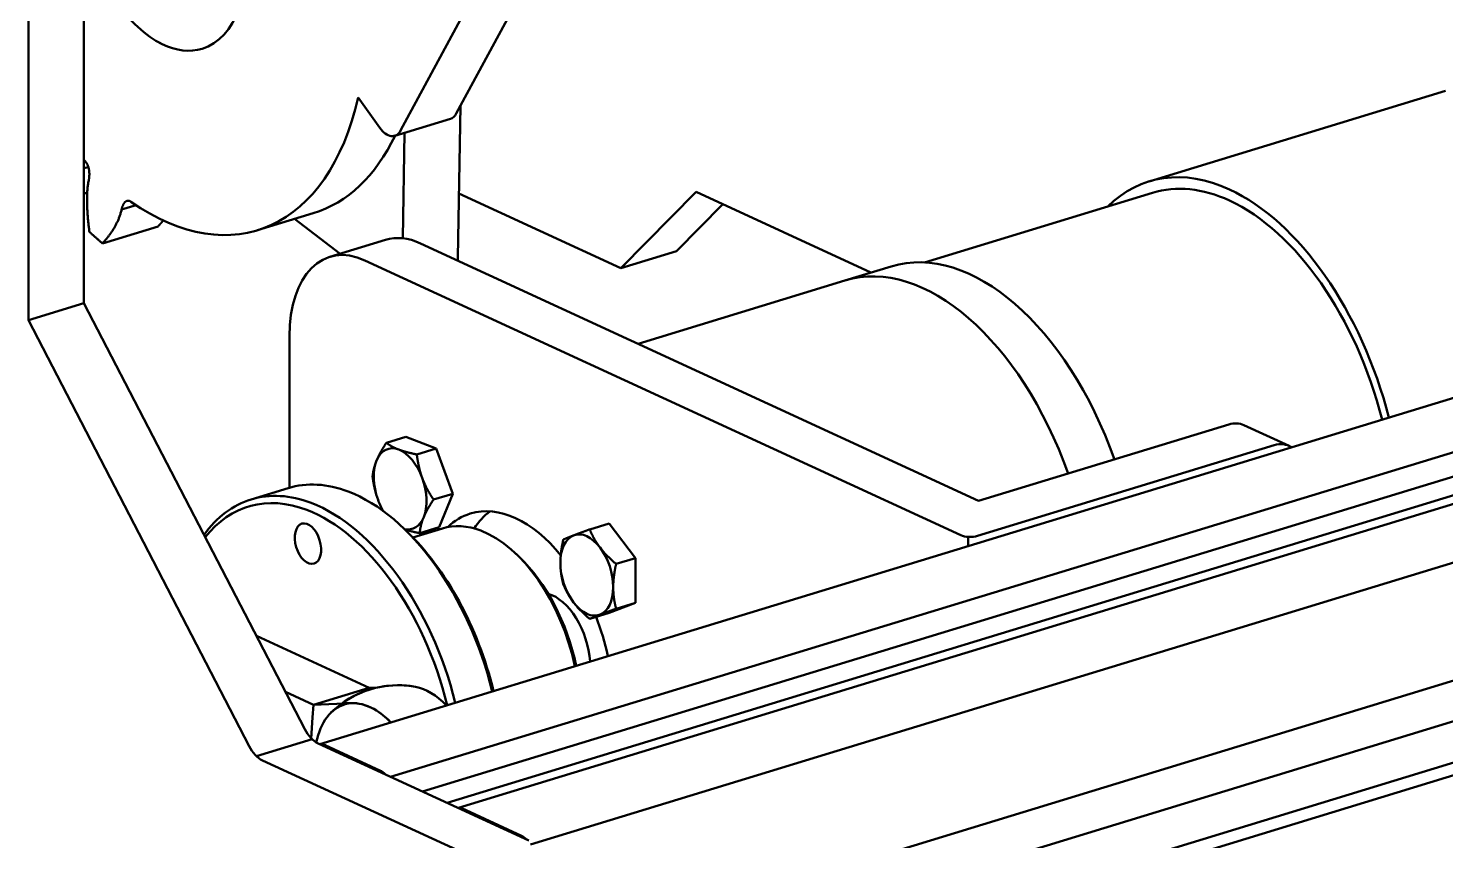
# Model space of a CAD drawing. Header units: inches. Extents: x -122986 to 27550, y -4965 to 6170.
# Drawn here: x 2835.4 to 2954, y 556.1 to 624.1 of the extents above; entities that cross this region are included whole.
import ezdxf

# ---------------------------------------------------------------- set-up
doc = ezdxf.new("R2010")
doc.units = ezdxf.units.IN
doc.header["$LTSCALE"] = 2
doc.header["$MEASUREMENT"] = 0
doc.layers.add('1 Đậm', color=7, linetype='Continuous', lineweight=50)

msp = doc.modelspace()

# ---------------------------------------------------------------- linework, layer by layer
at = {"layer": '1 Đậm', "lineweight": 50}
for p, q in [((2840.046, 601.112), (2840.046, 708.627)), ((2835.392, 599.69), (2835.392, 707.206)), ((2891.817, 655.192), (2871.198, 616.97)), ((2887.163, 653.771), (2866.545, 615.548)), ((2864.803, 615.779), (2862.983, 618.314)), ((2953.998, 618.887), (2929.178, 611.304)), ((2871.326, 604.917), (2871.546, 617.614)), ((2866.063, 615.12), (2870.717, 616.542)), ((2866.725, 606.537), (2866.878, 615.369)), ((2840.403, 612.503), (2840.046, 612.394)), ((2840.045, 610.271), (2840.325, 610.357)), ((2871.418, 610.279), (2884.972, 604.027)), ((2884.972, 604.027), (2891.284, 610.415)), ((2891.284, 610.415), (2905.905, 603.67)), ((2929.471, 610.348), (2910.393, 604.519)), ((2844.408, 609.306), (2843.189, 608.934)), ((2854.575, 607.213), (2859.229, 608.635)), ((2889.626, 605.449), (2893.516, 609.385)), ((2846.247, 607.537), (2841.593, 606.115)), ((2857.676, 608.16), (2861.479, 605.244)), ((2999.269, 606.824), (2859.778, 564.205)), ((2865.285, 606.407), (2860.631, 604.985)), ((2868.207, 606.112), (2914.917, 584.565)), ((2889.626, 605.449), (2884.972, 604.027)), ((2863.553, 604.69), (2913.419, 581.687)), ((3005.075, 604.052), (2865.705, 561.47)), ((2907.608, 604.191), (2903.73, 603.006)), ((2903.73, 603.006), (2886.411, 597.715)), ((3005.472, 602.134), (2868.365, 560.244)), ((3010.987, 601.524), (2871.378, 558.869)), ((2840.046, 601.112), (2835.392, 599.69)), ((2858.52, 565.463), (2840.046, 601.112)), ((2853.867, 564.041), (2835.392, 599.69)), ((3003.219, 599.866), (2870.427, 559.293)), ((2857.241, 585.664), (2857.241, 598.334)), ((3017.032, 598.46), (2877.423, 555.805)), ((2935.858, 590.963), (2914.917, 584.565)), ((2940.902, 589.16), (2937.115, 590.907)), ((2865.352, 589.418), (2866.971, 589.913)), ((2866.971, 589.913), (2869.518, 588.944)), ((2867.899, 588.45), (2869.518, 588.944)), ((2869.518, 588.944), (2870.914, 585.165)), ((2877.92, 546.078), (3017.189, 588.629)), ((2939.645, 589.216), (2914.826, 581.633)), ((2857.139, 585.634), (2854.037, 584.686)), ((2869.295, 584.67), (2870.914, 585.165)), ((2870.914, 585.165), (2869.762, 582.354)), ((3011.721, 583.562), (2877.921, 542.682)), ((2868.143, 581.859), (2869.762, 582.354)), ((2882.369, 582.179), (2883.988, 582.673)), ((2883.988, 582.673), (2886.198, 579.781)), ((2867.049, 582.031), (2866.762, 582.305)), ((2870.043, 582.257), (2867.578, 581.504)), ((3016.139, 581.449), (2877.92, 539.219)), ((2914.051, 581.553), (2914.051, 580.786)), ((2876.499, 579.849), (2876.211, 580.123)), ((3017.28, 580.733), (2877.671, 538.078)), ((2884.579, 579.286), (2886.198, 579.781)), ((2886.198, 579.781), (2886.198, 576.035)), ((2886.198, 576.035), (2883.988, 575.181)), ((2884.579, 575.541), (2886.198, 576.035)), ((2882.369, 574.687), (2883.988, 575.181)), ((2854.476, 573.267), (2863.909, 568.916)), ((2856.906, 568.578), (2859.256, 567.494)), ((2859.256, 567.494), (2863.909, 568.916)), ((2863.909, 568.916), (2864.585, 568.944)), ((2859.185, 566.445), (2859.256, 567.494)), ((2859.256, 567.494), (2862.485, 567.628)), ((2859.067, 564.688), (2859.185, 566.445)), ((2859.137, 564.619), (2854.484, 563.197)), ((2877.288, 556.127), (2859.636, 564.27)), ((2864.853, 561.984), (2860.245, 564.11)), ((2872.634, 554.705), (2854.983, 562.848)), ((2876.657, 556.539), (2871.67, 558.839))]:
    msp.add_line(p, q, dxfattribs=at)
for points in [[(2840.147, 612.986), (2840.168, 612.963), (2840.188, 612.938), (2840.209, 612.912), (2840.228, 612.885), (2840.247, 612.857), (2840.266, 612.828), (2840.284, 612.799), (2840.301, 612.768), (2840.317, 612.737), (2840.333, 612.705), (2840.348, 612.672), (2840.363, 612.639), (2840.376, 612.605), (2840.389, 612.571), (2840.401, 612.537), (2840.413, 612.502), (2840.423, 612.467), (2840.433, 612.432), (2840.442, 612.396), (2840.45, 612.361), (2840.458, 612.325), (2840.465, 612.29), (2840.471, 612.254), (2840.476, 612.219), (2840.481, 612.183), (2840.485, 612.148), (2840.489, 612.113), (2840.492, 612.078), (2840.494, 612.043), (2840.496, 612.008), (2840.497, 611.974), (2840.498, 611.94), (2840.498, 611.906), (2840.498, 611.872), (2840.497, 611.838), (2840.496, 611.805), (2840.494, 611.772), (2840.492, 611.739), (2840.49, 611.706), (2840.487, 611.673), (2840.484, 611.641), (2840.481, 611.609), (2840.477, 611.577), (2840.473, 611.546), (2840.469, 611.514), (2840.465, 611.483), (2840.46, 611.452), (2840.455, 611.422), (2840.449, 611.391), (2840.444, 611.361)], [(2840.444, 611.361), (2840.426, 611.287), (2840.411, 611.211), (2840.397, 611.133), (2840.385, 611.055), (2840.374, 610.976), (2840.364, 610.895), (2840.356, 610.815), (2840.347, 610.733), (2840.34, 610.651), (2840.334, 610.569), (2840.328, 610.486), (2840.323, 610.403), (2840.319, 610.319), (2840.315, 610.235), (2840.312, 610.15), (2840.31, 610.066), (2840.308, 609.981), (2840.307, 609.895), (2840.306, 609.81), (2840.306, 609.724), (2840.306, 609.638), (2840.307, 609.551), (2840.309, 609.465), (2840.311, 609.378), (2840.313, 609.291), (2840.316, 609.204), (2840.319, 609.116), (2840.323, 609.029), (2840.327, 608.941), (2840.332, 608.853), (2840.337, 608.765), (2840.342, 608.677), (2840.348, 608.589), (2840.355, 608.501), (2840.361, 608.412), (2840.369, 608.324), (2840.376, 608.235), (2840.384, 608.146), (2840.392, 608.057), (2840.401, 607.968), (2840.41, 607.879), (2840.42, 607.79), (2840.43, 607.701), (2840.44, 607.611), (2840.45, 607.522), (2840.461, 607.432), (2840.472, 607.343), (2840.484, 607.253), (2840.496, 607.164), (2840.508, 607.074)], [(2843.189, 608.934), (2843.196, 608.963), (2843.203, 608.992), (2843.211, 609.02), (2843.219, 609.049), (2843.227, 609.077), (2843.236, 609.104), (2843.244, 609.132), (2843.253, 609.159), (2843.263, 609.185), (2843.272, 609.212), (2843.282, 609.238), (2843.293, 609.264), (2843.303, 609.289), (2843.314, 609.314), (2843.326, 609.338), (2843.337, 609.362), (2843.349, 609.385), (2843.362, 609.408), (2843.375, 609.43), (2843.388, 609.452), (2843.402, 609.473), (2843.416, 609.493), (2843.431, 609.512), (2843.446, 609.531), (2843.461, 609.549), (2843.477, 609.566), (2843.494, 609.582), (2843.511, 609.597), (2843.528, 609.611), (2843.546, 609.624), (2843.565, 609.636), (2843.584, 609.647), (2843.603, 609.656), (2843.623, 609.664), (2843.643, 609.671), (2843.664, 609.677), (2843.685, 609.681), (2843.707, 609.683), (2843.728, 609.685), (2843.751, 609.684), (2843.773, 609.683), (2843.795, 609.679), (2843.818, 609.675), (2843.841, 609.668), (2843.864, 609.66), (2843.887, 609.651), (2843.91, 609.64), (2843.933, 609.628), (2843.956, 609.614), (2843.979, 609.599)], [(2841.593, 606.115), (2841.634, 606.158), (2841.674, 606.201), (2841.715, 606.245), (2841.755, 606.289), (2841.795, 606.334), (2841.834, 606.379), (2841.873, 606.425), (2841.912, 606.471), (2841.951, 606.517), (2841.99, 606.564), (2842.028, 606.612), (2842.066, 606.66), (2842.103, 606.709), (2842.14, 606.758), (2842.177, 606.807), (2842.214, 606.857), (2842.25, 606.908), (2842.286, 606.959), (2842.322, 607.011), (2842.357, 607.063), (2842.392, 607.116), (2842.427, 607.169), (2842.461, 607.223), (2842.495, 607.278), (2842.528, 607.333), (2842.561, 607.388), (2842.594, 607.444), (2842.627, 607.501), (2842.658, 607.558), (2842.69, 607.616), (2842.721, 607.675), (2842.751, 607.734), (2842.782, 607.794), (2842.811, 607.855), (2842.84, 607.916), (2842.869, 607.978), (2842.897, 608.04), (2842.924, 608.104), (2842.951, 608.168), (2842.977, 608.233), (2843.002, 608.298), (2843.027, 608.365), (2843.051, 608.432), (2843.074, 608.5), (2843.097, 608.569), (2843.118, 608.64), (2843.138, 608.711), (2843.157, 608.784), (2843.174, 608.858), (2843.189, 608.934)], [(2846.247, 607.537), (2846.255, 607.546), (2846.264, 607.555), (2846.272, 607.563), (2846.281, 607.572), (2846.289, 607.581), (2846.298, 607.59), (2846.306, 607.599), (2846.315, 607.608), (2846.323, 607.617), (2846.331, 607.626), (2846.34, 607.636), (2846.348, 607.645), (2846.357, 607.654), (2846.365, 607.663), (2846.373, 607.672), (2846.382, 607.681), (2846.39, 607.69), (2846.398, 607.7), (2846.407, 607.709), (2846.415, 607.718), (2846.423, 607.727), (2846.432, 607.737), (2846.44, 607.746), (2846.448, 607.755), (2846.456, 607.765), (2846.465, 607.774), (2846.473, 607.784), (2846.481, 607.793), (2846.489, 607.802), (2846.497, 607.812), (2846.506, 607.821), (2846.514, 607.831), (2846.522, 607.84), (2846.53, 607.85), (2846.538, 607.86), (2846.546, 607.869), (2846.555, 607.879), (2846.563, 607.888), (2846.571, 607.898), (2846.579, 607.908), (2846.587, 607.917), (2846.595, 607.927), (2846.603, 607.937), (2846.611, 607.947), (2846.619, 607.956), (2846.627, 607.966), (2846.635, 607.976), (2846.643, 607.986), (2846.651, 607.996), (2846.659, 608.006)], [(2840.508, 607.074), (2840.53, 607.054), (2840.551, 607.034), (2840.573, 607.014), (2840.594, 606.994), (2840.616, 606.974), (2840.637, 606.955), (2840.659, 606.935), (2840.681, 606.915), (2840.702, 606.895), (2840.724, 606.876), (2840.745, 606.856), (2840.767, 606.837), (2840.789, 606.817), (2840.81, 606.797), (2840.832, 606.778), (2840.853, 606.758), (2840.875, 606.739), (2840.897, 606.72), (2840.918, 606.7), (2840.94, 606.681), (2840.962, 606.661), (2840.983, 606.642), (2841.005, 606.623), (2841.027, 606.604), (2841.048, 606.584), (2841.07, 606.565), (2841.092, 606.546), (2841.114, 606.527), (2841.135, 606.508), (2841.157, 606.489), (2841.179, 606.47), (2841.201, 606.451), (2841.222, 606.432), (2841.244, 606.413), (2841.266, 606.394), (2841.288, 606.375), (2841.309, 606.357), (2841.331, 606.338), (2841.353, 606.319), (2841.375, 606.3), (2841.397, 606.282), (2841.418, 606.263), (2841.44, 606.244), (2841.462, 606.226), (2841.484, 606.207), (2841.506, 606.189), (2841.528, 606.17), (2841.549, 606.152), (2841.571, 606.133), (2841.593, 606.115)], [(2865.352, 589.418), (2865.332, 589.388), (2865.312, 589.358), (2865.292, 589.328), (2865.272, 589.297), (2865.253, 589.267), (2865.233, 589.237), (2865.214, 589.207), (2865.195, 589.177), (2865.176, 589.147), (2865.157, 589.117), (2865.138, 589.087), (2865.119, 589.057), (2865.101, 589.027), (2865.082, 588.997), (2865.064, 588.967), (2865.046, 588.937), (2865.028, 588.907), (2865.01, 588.877), (2864.992, 588.847), (2864.975, 588.817), (2864.958, 588.788), (2864.94, 588.758), (2864.923, 588.728), (2864.907, 588.698), (2864.89, 588.669), (2864.873, 588.639), (2864.857, 588.61), (2864.841, 588.58), (2864.825, 588.551), (2864.809, 588.521), (2864.794, 588.492), (2864.778, 588.462), (2864.763, 588.433), (2864.748, 588.403), (2864.733, 588.374), (2864.718, 588.345), (2864.704, 588.316), (2864.69, 588.286), (2864.676, 588.257), (2864.662, 588.228), (2864.648, 588.199), (2864.635, 588.17), (2864.621, 588.141), (2864.608, 588.112), (2864.595, 588.083), (2864.583, 588.054), (2864.57, 588.025), (2864.558, 587.996), (2864.546, 587.968), (2864.534, 587.939)], [(2866.383, 588.86), (2866.357, 588.87), (2866.332, 588.88), (2866.306, 588.89), (2866.281, 588.9), (2866.256, 588.91), (2866.231, 588.921), (2866.207, 588.931), (2866.182, 588.941), (2866.158, 588.952), (2866.135, 588.962), (2866.111, 588.973), (2866.088, 588.983), (2866.065, 588.994), (2866.042, 589.004), (2866.019, 589.015), (2865.997, 589.026), (2865.974, 589.037), (2865.952, 589.048), (2865.931, 589.058), (2865.909, 589.069), (2865.888, 589.08), (2865.867, 589.092), (2865.846, 589.103), (2865.825, 589.114), (2865.805, 589.125), (2865.784, 589.136), (2865.764, 589.148), (2865.744, 589.159), (2865.725, 589.17), (2865.705, 589.182), (2865.686, 589.193), (2865.667, 589.205), (2865.648, 589.216), (2865.629, 589.228), (2865.611, 589.239), (2865.592, 589.251), (2865.574, 589.263), (2865.556, 589.275), (2865.538, 589.286), (2865.52, 589.298), (2865.503, 589.31), (2865.486, 589.322), (2865.468, 589.334), (2865.451, 589.346), (2865.434, 589.358), (2865.418, 589.37), (2865.401, 589.382), (2865.385, 589.394), (2865.368, 589.406), (2865.352, 589.418)], [(2867.899, 588.45), (2867.866, 588.457), (2867.832, 588.463), (2867.798, 588.47), (2867.765, 588.477), (2867.731, 588.484), (2867.698, 588.491), (2867.665, 588.498), (2867.632, 588.506), (2867.599, 588.513), (2867.566, 588.52), (2867.534, 588.527), (2867.501, 588.535), (2867.469, 588.542), (2867.437, 588.55), (2867.405, 588.557), (2867.373, 588.565), (2867.341, 588.572), (2867.309, 588.58), (2867.278, 588.588), (2867.246, 588.595), (2867.215, 588.603), (2867.184, 588.611), (2867.153, 588.619), (2867.122, 588.627), (2867.092, 588.635), (2867.061, 588.644), (2867.031, 588.652), (2867.001, 588.66), (2866.971, 588.668), (2866.941, 588.677), (2866.912, 588.685), (2866.882, 588.694), (2866.853, 588.702), (2866.824, 588.711), (2866.795, 588.72), (2866.766, 588.729), (2866.738, 588.738), (2866.709, 588.747), (2866.681, 588.756), (2866.653, 588.765), (2866.625, 588.774), (2866.598, 588.783), (2866.57, 588.793), (2866.543, 588.802), (2866.516, 588.811), (2866.489, 588.821), (2866.462, 588.831), (2866.436, 588.84), (2866.409, 588.85), (2866.383, 588.86)], [(2868.355, 586.486), (2868.34, 586.524), (2868.327, 586.563), (2868.313, 586.601), (2868.3, 586.64), (2868.286, 586.679), (2868.273, 586.718), (2868.261, 586.756), (2868.248, 586.795), (2868.236, 586.835), (2868.223, 586.874), (2868.211, 586.913), (2868.2, 586.952), (2868.188, 586.992), (2868.177, 587.031), (2868.166, 587.071), (2868.155, 587.11), (2868.144, 587.15), (2868.134, 587.189), (2868.123, 587.228), (2868.113, 587.268), (2868.104, 587.307), (2868.094, 587.347), (2868.085, 587.386), (2868.075, 587.426), (2868.066, 587.465), (2868.058, 587.505), (2868.049, 587.544), (2868.041, 587.583), (2868.032, 587.623), (2868.024, 587.662), (2868.017, 587.702), (2868.009, 587.741), (2868.001, 587.78), (2867.994, 587.82), (2867.987, 587.859), (2867.98, 587.899), (2867.973, 587.938), (2867.967, 587.977), (2867.96, 588.017), (2867.954, 588.056), (2867.948, 588.096), (2867.942, 588.135), (2867.936, 588.174), (2867.93, 588.214), (2867.925, 588.253), (2867.919, 588.292), (2867.914, 588.332), (2867.909, 588.371), (2867.904, 588.41), (2867.899, 588.45)], [(2864.534, 587.939), (2864.522, 587.91), (2864.511, 587.882), (2864.499, 587.853), (2864.488, 587.825), (2864.478, 587.796), (2864.467, 587.768), (2864.457, 587.74), (2864.447, 587.712), (2864.437, 587.684), (2864.427, 587.656), (2864.418, 587.628), (2864.409, 587.6), (2864.4, 587.573), (2864.391, 587.545), (2864.382, 587.518), (2864.374, 587.49), (2864.366, 587.463), (2864.358, 587.436), (2864.35, 587.409), (2864.343, 587.382), (2864.335, 587.355), (2864.328, 587.328), (2864.321, 587.301), (2864.314, 587.275), (2864.308, 587.248), (2864.302, 587.222), (2864.295, 587.195), (2864.289, 587.169), (2864.284, 587.143), (2864.278, 587.116), (2864.273, 587.09), (2864.267, 587.064), (2864.262, 587.038), (2864.257, 587.012), (2864.253, 586.987), (2864.248, 586.961), (2864.244, 586.935), (2864.239, 586.91), (2864.235, 586.884), (2864.231, 586.859), (2864.228, 586.833), (2864.224, 586.808), (2864.221, 586.783), (2864.217, 586.758), (2864.214, 586.732), (2864.211, 586.707), (2864.208, 586.682), (2864.205, 586.657), (2864.203, 586.632), (2864.2, 586.608)], [(2864.655, 584.644), (2864.641, 584.682), (2864.628, 584.721), (2864.614, 584.759), (2864.601, 584.798), (2864.587, 584.837), (2864.574, 584.875), (2864.561, 584.914), (2864.549, 584.953), (2864.537, 584.992), (2864.524, 585.031), (2864.512, 585.071), (2864.501, 585.11), (2864.489, 585.149), (2864.478, 585.189), (2864.467, 585.228), (2864.456, 585.268), (2864.445, 585.307), (2864.435, 585.347), (2864.424, 585.386), (2864.414, 585.426), (2864.404, 585.465), (2864.395, 585.505), (2864.385, 585.544), (2864.376, 585.583), (2864.367, 585.623), (2864.359, 585.662), (2864.35, 585.702), (2864.342, 585.741), (2864.333, 585.781), (2864.325, 585.82), (2864.317, 585.859), (2864.31, 585.899), (2864.302, 585.938), (2864.295, 585.978), (2864.288, 586.017), (2864.281, 586.056), (2864.274, 586.096), (2864.268, 586.135), (2864.261, 586.175), (2864.255, 586.214), (2864.249, 586.253), (2864.243, 586.293), (2864.237, 586.332), (2864.231, 586.371), (2864.226, 586.411), (2864.22, 586.45), (2864.215, 586.49), (2864.21, 586.529), (2864.205, 586.568), (2864.2, 586.608)], [(2869.295, 584.67), (2869.272, 584.704), (2869.25, 584.739), (2869.228, 584.773), (2869.206, 584.808), (2869.184, 584.842), (2869.162, 584.877), (2869.14, 584.912), (2869.118, 584.947), (2869.097, 584.982), (2869.075, 585.017), (2869.054, 585.052), (2869.033, 585.087), (2869.012, 585.123), (2868.991, 585.158), (2868.97, 585.194), (2868.949, 585.23), (2868.929, 585.265), (2868.908, 585.301), (2868.888, 585.337), (2868.868, 585.373), (2868.849, 585.409), (2868.829, 585.445), (2868.809, 585.481), (2868.79, 585.517), (2868.771, 585.554), (2868.752, 585.59), (2868.733, 585.626), (2868.715, 585.663), (2868.696, 585.7), (2868.678, 585.736), (2868.66, 585.773), (2868.642, 585.81), (2868.624, 585.847), (2868.607, 585.884), (2868.59, 585.921), (2868.573, 585.958), (2868.556, 585.995), (2868.539, 586.032), (2868.523, 586.07), (2868.506, 586.107), (2868.49, 586.144), (2868.474, 586.182), (2868.459, 586.22), (2868.443, 586.258), (2868.428, 586.295), (2868.413, 586.333), (2868.398, 586.371), (2868.383, 586.409), (2868.369, 586.448), (2868.355, 586.486)], [(2864.655, 584.644), (2864.663, 584.624), (2864.67, 584.605), (2864.677, 584.586), (2864.685, 584.566), (2864.692, 584.547), (2864.699, 584.528), (2864.707, 584.508), (2864.715, 584.489), (2864.722, 584.47), (2864.73, 584.451), (2864.738, 584.431), (2864.745, 584.412), (2864.753, 584.393), (2864.761, 584.374), (2864.769, 584.355), (2864.777, 584.336), (2864.785, 584.317), (2864.793, 584.298), (2864.801, 584.279), (2864.809, 584.26), (2864.818, 584.241), (2864.826, 584.222), (2864.834, 584.203), (2864.843, 584.184), (2864.851, 584.165), (2864.86, 584.146), (2864.868, 584.127), (2864.877, 584.109), (2864.885, 584.09), (2864.894, 584.071), (2864.903, 584.052), (2864.912, 584.033), (2864.92, 584.015), (2864.929, 583.996), (2864.938, 583.977), (2864.947, 583.959), (2864.956, 583.94), (2864.965, 583.921), (2864.975, 583.903), (2864.984, 583.884), (2864.993, 583.866), (2865.002, 583.847), (2865.012, 583.829), (2865.021, 583.81), (2865.03, 583.792), (2865.04, 583.773), (2865.049, 583.755), (2865.059, 583.736), (2865.069, 583.718), (2865.078, 583.699)], [(2868.476, 583.191), (2868.488, 583.219), (2868.5, 583.248), (2868.512, 583.277), (2868.525, 583.306), (2868.538, 583.335), (2868.551, 583.364), (2868.564, 583.393), (2868.577, 583.422), (2868.591, 583.451), (2868.604, 583.48), (2868.618, 583.51), (2868.632, 583.539), (2868.647, 583.568), (2868.661, 583.597), (2868.676, 583.627), (2868.691, 583.656), (2868.706, 583.685), (2868.721, 583.715), (2868.737, 583.744), (2868.752, 583.774), (2868.768, 583.803), (2868.784, 583.833), (2868.8, 583.862), (2868.816, 583.892), (2868.833, 583.922), (2868.85, 583.951), (2868.866, 583.981), (2868.883, 584.011), (2868.901, 584.04), (2868.918, 584.07), (2868.935, 584.1), (2868.953, 584.13), (2868.971, 584.159), (2868.989, 584.189), (2869.007, 584.219), (2869.025, 584.249), (2869.043, 584.279), (2869.062, 584.309), (2869.081, 584.339), (2869.099, 584.369), (2869.118, 584.399), (2869.137, 584.429), (2869.157, 584.459), (2869.176, 584.489), (2869.195, 584.519), (2869.215, 584.55), (2869.235, 584.58), (2869.255, 584.61), (2869.275, 584.64), (2869.295, 584.67)], [(2868.143, 581.859), (2868.145, 581.884), (2868.148, 581.909), (2868.151, 581.934), (2868.154, 581.959), (2868.157, 581.984), (2868.16, 582.01), (2868.163, 582.035), (2868.167, 582.06), (2868.17, 582.086), (2868.174, 582.111), (2868.178, 582.137), (2868.182, 582.162), (2868.186, 582.188), (2868.191, 582.213), (2868.195, 582.239), (2868.2, 582.265), (2868.205, 582.291), (2868.21, 582.317), (2868.215, 582.343), (2868.221, 582.369), (2868.226, 582.395), (2868.232, 582.422), (2868.238, 582.448), (2868.244, 582.474), (2868.251, 582.501), (2868.257, 582.527), (2868.264, 582.554), (2868.271, 582.581), (2868.278, 582.608), (2868.285, 582.634), (2868.293, 582.661), (2868.3, 582.688), (2868.308, 582.716), (2868.317, 582.743), (2868.325, 582.77), (2868.333, 582.798), (2868.342, 582.825), (2868.351, 582.853), (2868.36, 582.88), (2868.37, 582.908), (2868.379, 582.936), (2868.389, 582.964), (2868.399, 582.992), (2868.41, 583.02), (2868.42, 583.048), (2868.431, 583.077), (2868.442, 583.105), (2868.453, 583.133), (2868.465, 583.162), (2868.476, 583.191)], [(2866.893, 582.176), (2866.915, 582.168), (2866.938, 582.161), (2866.961, 582.154), (2866.984, 582.146), (2867.007, 582.139), (2867.03, 582.132), (2867.053, 582.125), (2867.076, 582.118), (2867.1, 582.111), (2867.123, 582.104), (2867.147, 582.097), (2867.17, 582.09), (2867.194, 582.084), (2867.218, 582.077), (2867.242, 582.07), (2867.266, 582.064), (2867.291, 582.057), (2867.315, 582.05), (2867.34, 582.044), (2867.364, 582.037), (2867.389, 582.031), (2867.414, 582.024), (2867.438, 582.018), (2867.463, 582.012), (2867.488, 582.005), (2867.514, 581.999), (2867.539, 581.993), (2867.564, 581.987), (2867.59, 581.981), (2867.615, 581.974), (2867.641, 581.968), (2867.666, 581.962), (2867.692, 581.956), (2867.718, 581.95), (2867.744, 581.944), (2867.77, 581.939), (2867.796, 581.933), (2867.822, 581.927), (2867.849, 581.921), (2867.875, 581.915), (2867.901, 581.91), (2867.928, 581.904), (2867.955, 581.898), (2867.981, 581.893), (2868.008, 581.887), (2868.035, 581.881), (2868.062, 581.876), (2868.089, 581.87), (2868.116, 581.865), (2868.143, 581.859)], [(2879.918, 579.378), (2879.918, 579.416), (2879.918, 579.454), (2879.919, 579.492), (2879.919, 579.53), (2879.92, 579.569), (2879.921, 579.607), (2879.923, 579.646), (2879.924, 579.684), (2879.926, 579.723), (2879.928, 579.762), (2879.931, 579.801), (2879.933, 579.84), (2879.936, 579.879), (2879.939, 579.918), (2879.942, 579.957), (2879.945, 579.996), (2879.949, 580.035), (2879.952, 580.075), (2879.956, 580.114), (2879.96, 580.153), (2879.965, 580.192), (2879.969, 580.231), (2879.974, 580.27), (2879.978, 580.309), (2879.983, 580.348), (2879.989, 580.387), (2879.994, 580.426), (2880, 580.466), (2880.005, 580.505), (2880.011, 580.544), (2880.017, 580.583), (2880.023, 580.622), (2880.03, 580.661), (2880.036, 580.7), (2880.043, 580.739), (2880.05, 580.778), (2880.057, 580.817), (2880.064, 580.856), (2880.071, 580.895), (2880.079, 580.934), (2880.086, 580.973), (2880.094, 581.012), (2880.102, 581.051), (2880.11, 581.091), (2880.118, 581.13), (2880.126, 581.169), (2880.134, 581.208), (2880.143, 581.247), (2880.151, 581.286), (2880.16, 581.325)], [(2881.022, 581.678), (2881, 581.669), (2880.978, 581.66), (2880.956, 581.652), (2880.934, 581.643), (2880.912, 581.635), (2880.891, 581.626), (2880.87, 581.618), (2880.849, 581.61), (2880.828, 581.602), (2880.808, 581.594), (2880.788, 581.586), (2880.768, 581.578), (2880.748, 581.57), (2880.729, 581.562), (2880.709, 581.555), (2880.69, 581.547), (2880.672, 581.54), (2880.653, 581.532), (2880.635, 581.525), (2880.617, 581.517), (2880.599, 581.51), (2880.581, 581.503), (2880.563, 581.496), (2880.546, 581.489), (2880.529, 581.482), (2880.512, 581.475), (2880.495, 581.468), (2880.479, 581.461), (2880.463, 581.454), (2880.446, 581.447), (2880.43, 581.441), (2880.415, 581.434), (2880.399, 581.428), (2880.384, 581.421), (2880.369, 581.415), (2880.354, 581.408), (2880.339, 581.402), (2880.324, 581.396), (2880.309, 581.39), (2880.295, 581.384), (2880.281, 581.377), (2880.267, 581.371), (2880.253, 581.365), (2880.239, 581.359), (2880.226, 581.354), (2880.212, 581.348), (2880.199, 581.342), (2880.186, 581.336), (2880.173, 581.33), (2880.16, 581.325)], [(2882.369, 582.179), (2882.339, 582.167), (2882.308, 582.156), (2882.278, 582.145), (2882.248, 582.134), (2882.218, 582.123), (2882.188, 582.113), (2882.158, 582.102), (2882.129, 582.091), (2882.099, 582.08), (2882.07, 582.069), (2882.04, 582.059), (2882.011, 582.048), (2881.982, 582.037), (2881.953, 582.027), (2881.925, 582.016), (2881.896, 582.006), (2881.868, 581.995), (2881.839, 581.985), (2881.811, 581.974), (2881.783, 581.964), (2881.755, 581.954), (2881.728, 581.944), (2881.7, 581.933), (2881.673, 581.923), (2881.646, 581.913), (2881.618, 581.903), (2881.592, 581.893), (2881.565, 581.883), (2881.538, 581.873), (2881.512, 581.863), (2881.486, 581.854), (2881.46, 581.844), (2881.434, 581.834), (2881.408, 581.824), (2881.383, 581.815), (2881.357, 581.805), (2881.332, 581.796), (2881.307, 581.786), (2881.282, 581.777), (2881.258, 581.768), (2881.233, 581.758), (2881.209, 581.749), (2881.185, 581.74), (2881.161, 581.731), (2881.138, 581.722), (2881.114, 581.713), (2881.091, 581.704), (2881.068, 581.695), (2881.045, 581.686), (2881.022, 581.678)], [(2883.231, 580.658), (2883.209, 580.688), (2883.187, 580.718), (2883.165, 580.747), (2883.143, 580.777), (2883.122, 580.807), (2883.1, 580.837), (2883.079, 580.867), (2883.058, 580.896), (2883.038, 580.926), (2883.017, 580.956), (2882.997, 580.986), (2882.977, 581.016), (2882.957, 581.047), (2882.938, 581.077), (2882.919, 581.107), (2882.9, 581.137), (2882.881, 581.167), (2882.862, 581.197), (2882.844, 581.228), (2882.826, 581.258), (2882.808, 581.288), (2882.79, 581.319), (2882.773, 581.349), (2882.755, 581.379), (2882.738, 581.41), (2882.721, 581.44), (2882.705, 581.471), (2882.688, 581.501), (2882.672, 581.532), (2882.656, 581.562), (2882.64, 581.593), (2882.624, 581.624), (2882.608, 581.654), (2882.593, 581.685), (2882.578, 581.715), (2882.563, 581.746), (2882.548, 581.777), (2882.533, 581.808), (2882.519, 581.838), (2882.504, 581.869), (2882.49, 581.9), (2882.476, 581.931), (2882.462, 581.962), (2882.449, 581.993), (2882.435, 582.024), (2882.422, 582.055), (2882.408, 582.086), (2882.395, 582.116), (2882.382, 582.147), (2882.369, 582.179)], [(2884.579, 579.286), (2884.548, 579.312), (2884.518, 579.338), (2884.487, 579.364), (2884.457, 579.39), (2884.427, 579.416), (2884.397, 579.442), (2884.367, 579.468), (2884.338, 579.494), (2884.308, 579.52), (2884.279, 579.546), (2884.25, 579.572), (2884.22, 579.599), (2884.191, 579.625), (2884.163, 579.652), (2884.134, 579.678), (2884.105, 579.705), (2884.077, 579.732), (2884.049, 579.758), (2884.02, 579.785), (2883.992, 579.812), (2883.965, 579.839), (2883.937, 579.866), (2883.909, 579.893), (2883.882, 579.921), (2883.855, 579.948), (2883.828, 579.975), (2883.801, 580.003), (2883.774, 580.03), (2883.748, 580.058), (2883.721, 580.086), (2883.695, 580.113), (2883.669, 580.141), (2883.643, 580.169), (2883.617, 580.197), (2883.592, 580.225), (2883.567, 580.254), (2883.541, 580.282), (2883.516, 580.31), (2883.492, 580.339), (2883.467, 580.367), (2883.443, 580.396), (2883.418, 580.425), (2883.394, 580.454), (2883.371, 580.483), (2883.347, 580.512), (2883.323, 580.541), (2883.3, 580.57), (2883.277, 580.599), (2883.254, 580.629), (2883.231, 580.658)], [(2879.918, 579.378), (2879.918, 579.34), (2879.918, 579.302), (2879.919, 579.264), (2879.919, 579.226), (2879.92, 579.189), (2879.921, 579.151), (2879.923, 579.114), (2879.924, 579.077), (2879.926, 579.039), (2879.928, 579.002), (2879.93, 578.965), (2879.933, 578.928), (2879.936, 578.891), (2879.938, 578.854), (2879.941, 578.817), (2879.945, 578.781), (2879.948, 578.744), (2879.952, 578.708), (2879.956, 578.671), (2879.96, 578.635), (2879.964, 578.598), (2879.968, 578.562), (2879.973, 578.526), (2879.978, 578.49), (2879.983, 578.454), (2879.988, 578.418), (2879.993, 578.382), (2879.999, 578.346), (2880.004, 578.311), (2880.01, 578.275), (2880.016, 578.239), (2880.022, 578.204), (2880.029, 578.168), (2880.035, 578.133), (2880.042, 578.098), (2880.049, 578.062), (2880.056, 578.027), (2880.063, 577.992), (2880.07, 577.957), (2880.078, 577.922), (2880.086, 577.887), (2880.093, 577.853), (2880.101, 577.818), (2880.109, 577.784), (2880.117, 577.749), (2880.126, 577.715), (2880.134, 577.681), (2880.143, 577.647), (2880.151, 577.613), (2880.16, 577.579)], [(2884.336, 577.339), (2884.336, 577.378), (2884.337, 577.416), (2884.337, 577.454), (2884.338, 577.492), (2884.339, 577.531), (2884.34, 577.569), (2884.341, 577.608), (2884.343, 577.646), (2884.345, 577.685), (2884.347, 577.724), (2884.349, 577.763), (2884.352, 577.802), (2884.354, 577.841), (2884.357, 577.88), (2884.36, 577.919), (2884.364, 577.958), (2884.367, 577.997), (2884.371, 578.036), (2884.375, 578.075), (2884.379, 578.115), (2884.383, 578.154), (2884.388, 578.193), (2884.392, 578.232), (2884.397, 578.271), (2884.402, 578.31), (2884.407, 578.349), (2884.413, 578.388), (2884.418, 578.427), (2884.424, 578.466), (2884.43, 578.505), (2884.436, 578.545), (2884.442, 578.584), (2884.448, 578.623), (2884.455, 578.662), (2884.461, 578.701), (2884.468, 578.74), (2884.475, 578.779), (2884.482, 578.818), (2884.49, 578.857), (2884.497, 578.896), (2884.505, 578.935), (2884.512, 578.974), (2884.52, 579.013), (2884.528, 579.052), (2884.536, 579.091), (2884.544, 579.13), (2884.553, 579.169), (2884.561, 579.208), (2884.57, 579.247), (2884.579, 579.286)], [(2880.16, 577.579), (2880.173, 577.548), (2880.186, 577.517), (2880.199, 577.486), (2880.212, 577.455), (2880.226, 577.424), (2880.239, 577.393), (2880.253, 577.362), (2880.267, 577.331), (2880.281, 577.3), (2880.295, 577.269), (2880.31, 577.238), (2880.324, 577.207), (2880.339, 577.177), (2880.354, 577.146), (2880.369, 577.115), (2880.384, 577.084), (2880.4, 577.054), (2880.415, 577.023), (2880.431, 576.992), (2880.447, 576.962), (2880.463, 576.931), (2880.479, 576.901), (2880.496, 576.87), (2880.513, 576.84), (2880.53, 576.809), (2880.547, 576.779), (2880.564, 576.748), (2880.581, 576.718), (2880.599, 576.688), (2880.617, 576.657), (2880.635, 576.627), (2880.654, 576.597), (2880.672, 576.567), (2880.691, 576.536), (2880.71, 576.506), (2880.729, 576.476), (2880.749, 576.446), (2880.768, 576.416), (2880.788, 576.386), (2880.808, 576.356), (2880.829, 576.326), (2880.849, 576.296), (2880.87, 576.267), (2880.891, 576.237), (2880.912, 576.207), (2880.934, 576.177), (2880.956, 576.148), (2880.978, 576.118), (2881, 576.088), (2881.022, 576.059)], [(2884.579, 575.541), (2884.57, 575.575), (2884.561, 575.609), (2884.553, 575.643), (2884.544, 575.677), (2884.536, 575.711), (2884.528, 575.745), (2884.52, 575.78), (2884.512, 575.814), (2884.504, 575.849), (2884.496, 575.884), (2884.489, 575.919), (2884.482, 575.954), (2884.474, 575.989), (2884.467, 576.024), (2884.461, 576.059), (2884.454, 576.095), (2884.447, 576.13), (2884.441, 576.166), (2884.435, 576.201), (2884.429, 576.237), (2884.423, 576.272), (2884.417, 576.308), (2884.412, 576.344), (2884.406, 576.38), (2884.401, 576.416), (2884.396, 576.452), (2884.391, 576.488), (2884.387, 576.524), (2884.382, 576.56), (2884.378, 576.596), (2884.374, 576.633), (2884.37, 576.669), (2884.367, 576.706), (2884.363, 576.742), (2884.36, 576.779), (2884.357, 576.816), (2884.354, 576.853), (2884.351, 576.89), (2884.349, 576.927), (2884.347, 576.964), (2884.345, 577.001), (2884.343, 577.038), (2884.341, 577.076), (2884.34, 577.113), (2884.339, 577.151), (2884.338, 577.188), (2884.337, 577.226), (2884.337, 577.264), (2884.336, 577.302), (2884.336, 577.339)], [(2881.022, 576.059), (2881.045, 576.029), (2881.068, 576), (2881.091, 575.971), (2881.114, 575.941), (2881.138, 575.912), (2881.161, 575.883), (2881.185, 575.854), (2881.209, 575.825), (2881.234, 575.796), (2881.258, 575.767), (2881.283, 575.739), (2881.308, 575.71), (2881.333, 575.682), (2881.358, 575.653), (2881.383, 575.625), (2881.409, 575.597), (2881.434, 575.569), (2881.46, 575.541), (2881.486, 575.513), (2881.513, 575.485), (2881.539, 575.457), (2881.566, 575.43), (2881.592, 575.402), (2881.619, 575.375), (2881.646, 575.347), (2881.674, 575.32), (2881.701, 575.293), (2881.728, 575.266), (2881.756, 575.239), (2881.784, 575.212), (2881.812, 575.185), (2881.84, 575.158), (2881.868, 575.131), (2881.897, 575.105), (2881.925, 575.078), (2881.954, 575.051), (2881.983, 575.025), (2882.012, 574.998), (2882.041, 574.972), (2882.07, 574.946), (2882.1, 574.92), (2882.129, 574.894), (2882.159, 574.868), (2882.188, 574.842), (2882.218, 574.816), (2882.248, 574.79), (2882.278, 574.764), (2882.309, 574.738), (2882.339, 574.712), (2882.369, 574.687)], [(2883.231, 575.04), (2883.254, 575.048), (2883.277, 575.057), (2883.3, 575.066), (2883.323, 575.075), (2883.347, 575.084), (2883.371, 575.093), (2883.395, 575.102), (2883.419, 575.111), (2883.443, 575.121), (2883.467, 575.13), (2883.492, 575.139), (2883.517, 575.149), (2883.542, 575.158), (2883.567, 575.168), (2883.592, 575.177), (2883.618, 575.187), (2883.644, 575.196), (2883.67, 575.206), (2883.696, 575.216), (2883.722, 575.226), (2883.748, 575.236), (2883.775, 575.246), (2883.802, 575.255), (2883.829, 575.265), (2883.856, 575.276), (2883.883, 575.286), (2883.91, 575.296), (2883.938, 575.306), (2883.965, 575.316), (2883.993, 575.327), (2884.021, 575.337), (2884.049, 575.347), (2884.078, 575.358), (2884.106, 575.368), (2884.135, 575.379), (2884.163, 575.389), (2884.192, 575.4), (2884.221, 575.41), (2884.25, 575.421), (2884.279, 575.432), (2884.309, 575.442), (2884.338, 575.453), (2884.368, 575.464), (2884.398, 575.475), (2884.428, 575.486), (2884.458, 575.497), (2884.488, 575.508), (2884.518, 575.519), (2884.548, 575.53), (2884.579, 575.541)], [(2882.369, 574.687), (2882.382, 574.693), (2882.395, 574.698), (2882.408, 574.704), (2882.422, 574.71), (2882.435, 574.716), (2882.449, 574.722), (2882.462, 574.728), (2882.476, 574.734), (2882.49, 574.74), (2882.505, 574.746), (2882.519, 574.752), (2882.534, 574.758), (2882.548, 574.764), (2882.563, 574.771), (2882.578, 574.777), (2882.593, 574.784), (2882.609, 574.79), (2882.624, 574.797), (2882.64, 574.803), (2882.656, 574.81), (2882.672, 574.817), (2882.689, 574.823), (2882.705, 574.83), (2882.722, 574.837), (2882.739, 574.844), (2882.756, 574.851), (2882.773, 574.858), (2882.791, 574.865), (2882.808, 574.872), (2882.826, 574.88), (2882.845, 574.887), (2882.863, 574.894), (2882.881, 574.902), (2882.9, 574.909), (2882.919, 574.917), (2882.938, 574.925), (2882.958, 574.932), (2882.978, 574.94), (2882.997, 574.948), (2883.018, 574.956), (2883.038, 574.964), (2883.058, 574.972), (2883.079, 574.98), (2883.1, 574.989), (2883.122, 574.997), (2883.143, 575.005), (2883.165, 575.014), (2883.187, 575.022), (2883.209, 575.031), (2883.231, 575.04)]]:
    msp.add_lwpolyline(points, dxfattribs=at)
for end in [134.53121, 122.8158]:
    msp.add_arc((2866.329, 561.136), 8, 79.44793, end, dxfattribs=at)
at = {"layer": '1 Đậm'}
for start_param, end_param in [(0, 3.952866), (5.1842189, 5.7834777), (5.6812777, 5.7834777), (5.7834776, 6.2831853)]:
    msp.add_ellipse((2846.722, 632.915), major_axis=(3.214, -10.52), ratio=0.5850486, start_param=start_param, end_param=end_param, dxfattribs=at)
at = {"layer": '1 Đậm', "lineweight": 30}
msp.add_ellipse((2846.722, 632.915), major_axis=(3.214, -10.52), ratio=0.5850486, start_param=0, end_param=2.2327907, dxfattribs=at)
at = {"layer": '1 Đậm', "lineweight": 50}
for centre, major_axis, ratio, start_param, end_param in [((2905.668, 650.925), (-7.853, 25.702), 0.5850486, 2.4979052, 3.9420477), ((2846.722, 632.915), (-7.853, 25.702), 0.5850486, 2.4979052, 3.9420477), ((2870.132, 618.454), (-0.584, 1.913), 0.5850486, 3.1415902, 3.6658925), ((2865.479, 617.033), (-0.584, 1.913), 0.5850486, 2.0950961, 3.6658925), ((2851.376, 634.337), (7.853, -25.702), 0.5850486, 0.0000165, 0.5669778), ((2846.722, 632.915), (-7.853, 25.702), 0.5850486, 2.2558163, 2.262266), ((2935.899, 589.308), (6.721, -21.996), 0.5850486, 2.6603173, 3.437567), ((2935.899, 589.308), (6.428, -21.04), 0.5850486, 2.6603173, 3.1416682), ((2935.899, 589.308), (6.721, -21.996), 0.5850486, 1.4939028, 2.6603172), ((2935.899, 589.308), (6.428, -21.04), 0.5850486, 1.4903685, 2.6603173), ((2868.207, 596.844), (-2.922, 9.564), 0.5850486, 5.8019099, 6.2831872), ((2914.182, 582.673), (-6.574, 21.518), 0.5850486, 4.7833467, 6.2831627), ((2863.553, 595.422), (2.922, -9.564), 0.5850486, 2.6603173, 4.2311136), ((2870.064, 605.545), (0.584, -1.913), 0.5850486, 0.9323985, 1.0643266), ((2910.304, 581.488), (-6.574, 21.518), 0.5850486, 4.7833467, 6.2831627), ((2910.304, 581.488), (-6.574, 21.518), 0.5850486, 4.7833467, 6.2831627), ((2935.858, 588.183), (-1.257, -2.724), 0.7188731, 3.1415852, 3.7121031), ((2866.505, 585.565), (-1.023, 3.347), 0.5850486, 5.8570208, 6.9042183), ((2866.505, 585.565), (-1.023, 3.347), 0.5850486, 4.8098232, 5.8570208), ((2939.645, 586.436), (1.257, 2.724), 0.7188731, 6.1786704, 6.8536958), ((2866.505, 585.565), (-1.023, 3.347), 0.5850486, 0.621033, 1.6682306), ((2862.837, 566.985), (5.698, -18.649), 0.5850486, 2.7154282, 3.1416048), ((2866.505, 585.565), (-1.023, 3.347), 0.5850486, 3.7626257, 4.8098232), ((2859.347, 565.919), (5.552, -18.171), 0.5850486, 2.7154282, 3.5282171), ((2859.735, 566.037), (-5.698, 18.649), 0.5850486, 5.8570208, 6.2831853), ((2862.837, 566.985), (5.698, -18.649), 0.5850486, 1.480095, 2.7154281), ((2859.735, 566.037), (-5.698, 18.649), 0.5850486, 0, 0.4185312), ((2859.347, 565.919), (5.552, -18.171), 0.5850486, 1.4776406, 2.7154282), ((2859.735, 566.037), (-5.698, 18.649), 0.5850486, 4.6216876, 5.8570207), ((2866.505, 585.565), (-1.023, 3.347), 0.5850486, 1.6682306, 1.9726707), ((2876.177, 571.061), (-3.799, 12.433), 0.5850486, 5.3218353, 6.2831853), ((2879.28, 572.009), (-3.799, 12.433), 0.5850486, 0.2148819, 0.4477525), ((2866.505, 585.565), (-1.023, 3.347), 0.5850486, 2.8291634, 3.7626257), ((2873.695, 570.303), (3.652, -11.954), 0.5850486, 2.7154281, 3.1416048), ((2876.177, 571.061), (-3.799, 12.433), 0.5850486, 0, 0.2850769), ((2863.225, 567.104), (-5.552, 18.171), 0.5850486, 4.6192333, 5.4772808), ((2873.695, 570.303), (3.652, -11.954), 0.5850486, 1.4290442, 2.7154282), ((2882.127, 578.359), (-1.023, 3.347), 0.5850486, 0.0423234, 1.089521), ((2882.127, 578.359), (-1.023, 3.347), 0.5850486, 5.2783112, 6.3255087), ((2914.195, 581.924), (-1, 0), 0.3754192, 0.683124, 2.2539203), ((2882.127, 578.359), (-1.023, 3.347), 0.5850486, 4.2311136, 5.2783112), ((2874.083, 570.421), (-3.506, 11.476), 0.5850486, 4.5646481, 5.4772808), ((2882.127, 578.359), (-1.023, 3.347), 0.5850486, 1.089521, 2.1367185), ((2879.28, 572.009), (1.461, -4.782), 0.5850486, 1.2098831, 2.7812685), ((2882.127, 578.359), (-1.023, 3.347), 0.5850486, 3.1839161, 4.2311136), ((2882.127, 578.359), (-1.023, 3.347), 0.5850486, 2.1367185, 3.1839161), ((2876.177, 571.061), (-3.799, 12.433), 0.5850486, 4.5761979, 4.840288), ((2868.655, 561.847), (2.167, -7.093), 0.5850486, 2.2833627, 2.8455114), ((2868.655, 561.847), (2.167, -7.093), 0.5850486, 2.2833251, 2.8454497), ((2864.002, 560.425), (2.167, -7.093), 0.5850486, 2.2833627, 3.9600896), ((2864.812, 568.339), (2.936, 0.618), 0.1223127, 2.8319777, 3.7720009), ((2864.002, 560.425), (2.167, -7.093), 0.5850486, 2.2833251, 2.9901975), ((2859.636, 566.587), (-0.73, 2.391), 0.5850486, 1.8749191, 2.6603173), ((2854.983, 565.165), (-0.73, 2.391), 0.5850486, 1.8749191, 2.6603173), ((2860.245, 562.256), (0.584, -1.913), 0.5850486, 2.6603173, 3.0232694), ((2864.853, 560.501), (0.468, -1.53), 0.5850486, 2.2539718, 2.6603173), ((2871.67, 557.912), (0.292, -0.956), 0.5850486, 2.6603173, 3.1764955), ((2876.657, 554.685), (0.584, -1.913), 0.5850486, 2.2973649, 2.6603173)]:
    msp.add_ellipse(centre, major_axis=major_axis, ratio=ratio, start_param=start_param, end_param=end_param, dxfattribs=at)
msp.add_ellipse((2858.79, 580.983), major_axis=(0.511, -1.674), ratio=0.5850486, dxfattribs=at)

doc.saveas('drawing.dxf')
